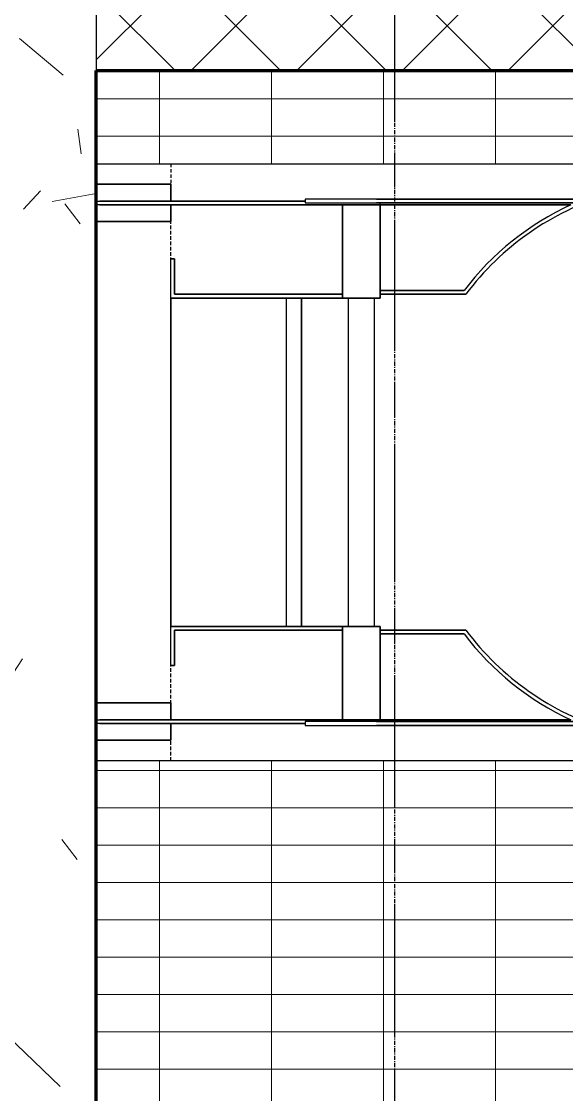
# Model space of a CAD drawing. Header units: millimetres. Extents: x -4391136 to -1798569, y -886572 to -291056.
# Drawn here: x -2735343 to -2734613, y -508521 to -507083 of the extents above; entities that cross this region are included whole.
import ezdxf
from ezdxf.enums import TextEntityAlignment as Align

# ---------------------------------------------------------------- set-up
doc = ezdxf.new("R2010")
doc.units = ezdxf.units.MM
for name, pattern in [('CENTER', [50.800000000000004, 31.75, -6.35, 6.35, -6.35]), ('TA_GL_000.70000', [1.925, 0.7, -0.175, 0.175, -0.175, 0.7]), ('Xref-C-1-PP17-AR-2214-01-B$0$DPA_Grid _ Level 100', [10, 5.5, -1.6, 1.3, -1.6]), ('Xref-C-1-PP17-AR-2214-01-B$0$Hidden', [7.143800000000001, 4.7625, -2.3813])]:
    doc.linetypes.add(name, pattern=pattern)
doc.layers.add('000 - 0_HIDE_OBJ_FRAMING_DEF_DIMS', color=7, linetype='Continuous', plot=False)
for name, color, linetype in [('000 - 0_SYM_DWG_GRID-BUBBLE_MAIN_COLOR_1', 7, 'Continuous'), ('000 - 0_SYM_DWG_GRIDLINE_MAIN_COLOR_251', 7, 'Continuous'), ('000 - GRID', 7, 'CENTER'), ('_PP-Dim', 7, 'Continuous'), ('Xref-C-1-PP17-AR-2214-01-B$0$A-DETL-MBND', 7, 'Xref-C-1-PP17-AR-2214-01-B$0$Hidden'), ('Xref-C-1-PP17-AR-2214-01-B$0$A-FLOR-E', 7, 'Continuous'), ('Xref-C-1-PP17-AR-2214-01-B$0$A-FLOR-PATT', 7, 'Continuous'), ('Xref-C-1-PP17-AR-2214-01-B$0$A-GENM', 7, 'Continuous'), ('Xref-C-1-PP17-AR-2214-01-B$0$A-Wall', 7, 'Continuous'), ('Xref-C-1-PP17-AR-2214-01-B$0$A-WALL-PATT', 7, 'Continuous'), ('Xref-C-1-PP17-AR-2214-01-B$0$S-BEAM', 7, 'Continuous'), ('Xref-C-1-PP17-AR-2214-01-B$0$WALL-E', 7, 'Continuous')]:
    doc.layers.add(name, color=color, linetype=linetype)
doc.styles.add('Arial', font='arial.ttf', dxfattribs={"height": 1500})
doc.styles.add('TA', font='', dxfattribs={"height": 4.5})
doc.styles.get('TA').set_extended_font_data('Cordia New')

# ---------------------------------------------------------------- blocks, each defined once
blk = doc.blocks.new('*U1278')
at = {"layer": '000 - 0_SYM_DWG_GRIDLINE_MAIN_COLOR_251', "color": 7, "linetype": 'ByBlock', "ltscale": 5}
blk.add_line((29.9999999999998, 0), (-560.4999999999969, 6.311186212045594e-14), dxfattribs=at)
at = {"color": 7, "style": 'TA', "flags": 1}
blk.add_attdef('LOCATION', (5.999999999999999, -6.000000000000001), '', height=4.5, rotation=270, dxfattribs=at)
at = {"layer": '000 - 0_SYM_DWG_GRID-BUBBLE_MAIN_COLOR_1', "color": 7, "style": 'Arial'}
blk.add_attdef('GRID-HEAD', text='', height=4.000000000000001, rotation=179.999999999987, dxfattribs=at).set_placement((73.74999998541176, 0), align=Align.MIDDLE_CENTER)
blk = doc.blocks.new('W-1-PP17-ENT2_REV00_20260526-152343_LOPF_MAIN_DIMS')
at = {"layer": '000 - GRID', "color": 7, "linetype": 'TA_GL_000.70000', "xscale": 50.00000000000036, "yscale": 50.00000000000036, "zscale": 50.00000000000036, "rotation": 180}
blk.add_blockref('*U1278', (-26525, -5300.000000001804), dxfattribs=at)
blk = doc.blocks.new('Xref-C-1-PP17-AR-2214-01-B$0$DPA_GM-Cage Ladder_No RC stand - H8700-19601082-ENTRANCE 2 - LOWER ROOF FLOOR PLAN01-flat-1')
at = {"layer": 'Xref-C-1-PP17-AR-2214-01-B$0$A-GENM', "color": 7}
for p, q in [((120, 247.5), (25.00000000046566, 247.5)), ((25.00000000046566, 247.5), (125, 247.5)), ((125, 247.5), (120, 247.5)), ((125, 225), (125, 247.5)), ((125, 247.5), (125, 225)), ((24.71869435440749, 225), (80, 225)), ((80, 220), (24.71869435440749, 220)), ((80, 225), (30, 225)), ((30, 220), (80, 220)), ((80, 225), (305, 225)), ((305, 225), (80, 225)), ((80, 220), (305, 220)), ((305, 220), (80, 220)), ((125, 197.5), (125, 220)), ((125, 220), (125, 197.5)), ((678.0713207274675, 227.5), (305, 227.5)), ((305, 227.5), (305, 222.5)), ((400.3939201417379, 227.5), (305, 227.5)), ((305, 222.5), (679.0434464099817, 222.5)), ((305, 222.5), (333.416984627489, 222.5)), ((305, 220), (355, 220)), ((405, 220), (305, 220)), ((341.907054296229, 222.5), (359.7362111830153, 222.5)), ((355, 220), (355, 100)), ((355, 100), (355, 220)), ((355, 220), (355, 100)), ((355, 100), (355, 220)), ((355, 220), (355, 100)), ((355, 100), (355, 220)), ((355, 220), (355, 100)), ((355, 100), (355, 220)), ((355, 220), (660.7046767794527, 220)), ((355, 220), (405, 220)), ((355, 220), (355, 100)), ((355, 95), (355, 220)), ((367.918632987421, 222.5), (382.0068731918, 222.5)), ((387.6209181449376, 222.5), (399.1751731927507, 222.5)), ((400.3939201417379, 227.5), (678.0713207274675, 227.5)), ((679.0434464099817, 222.5), (400.3939201417379, 222.5)), ((405, 100), (405, 222.5)), ((404.9999999967404, 219.9999999994179), (404.9999999967404, 222.4999999994179)), ((405, 100), (405, 222.5)), ((405, 100), (405, 220)), ((405, 220), (405, 100)), ((405, 220), (660.7046767794527, 220)), ((660.7046767794527, 220), (405, 220)), ((405, 100), (405, 220)), ((405, 220), (405, 100)), ((405, 220), (660.7046767794527, 220)), ((660.7046767794527, 220), (405, 220)), ((405, 100), (405, 220)), ((405, 220), (405, 100)), ((405, 220), (660.7046767794527, 220)), ((660.7046767794527, 220), (405, 220)), ((405, 220), (405, 100)), ((660.7046767794527, 220), (405, 220)), ((405, 220), (405, 95)), ((125, 197.5), (25.00000000046566, 197.5)), ((25.00000000046566, 197.5), (120, 197.5)), ((120, 197.5), (125, 197.5)), ((130, 147.5), (125, 147.5)), ((125, 147.5), (130, 147.5)), ((125, 95), (125, 147.5)), ((125, 95), (125, 147.5)), ((130, 147.5), (125, 147.5)), ((125, 147.5), (130, 147.5)), ((125, 95), (125, 147.5)), ((125, 95), (125, 147.5)), ((130, 147.5), (130, 100)), ((130, 100), (130, 147.5)), ((130, 147.5), (130, 100)), ((130, 100), (130, 147.5)), ((517.5103307547979, 105), (405, 105)), ((405, 105), (517.5103307547979, 105)), ((517.5103307547979, 105), (405, 105)), ((405, 105), (517.5103307547979, 105)), ((517.5103307547979, 105), (405, 105)), ((405, 105), (517.5103307547979, 105)), ((517.5103307547979, 105), (405, 105)), ((405, 105), (517.5103307547979, 105)), ((405, 104.4464200589573), (405, 100)), ((405, 100), (405, 104.4464200589573)), ((405, 104.4464200589573), (405, 100)), ((405, 100), (405, 104.4464200589573)), ((405, 104.4464200589573), (405, 100)), ((405, 100), (405, 104.4464200589573)), ((405, 104.4464200589573), (405, 100)), ((405, 100), (405, 104.4464200589573)), ((125, -345), (125, 95)), ((280, 95), (125, 95)), ((125, 95), (355, 95)), ((355, 95), (125, 95)), ((125, 95), (355, 95)), ((355, 95), (125, 95)), ((125, -345), (125, 95)), ((125, 95), (300, 95)), ((300, 95), (125, 95)), ((125, 95), (125, -345)), ((130, 100), (355, 100)), ((355, 100), (130, 100)), ((130, 100), (355, 100)), ((355, 100), (130, 100)), ((280, -345), (280, 95)), ((300, 95), (300, -345)), ((300, -345), (300, 95)), ((355, 100), (355, 95)), ((355, 100), (355, 95)), ((355, 95), (355, 100)), ((355, 100), (355, 95)), ((355, 95), (355, 100)), ((355, 95), (355, 100)), ((355, 100), (355, 95)), ((355, 95), (405, 95)), ((405, 95), (355, 95)), ((405, 95), (355, 95)), ((355, 95), (405, 95)), ((362.4999999967404, 94.99999999941792), (362.4999999967404, -345.0000000005821)), ((362.4999999967404, 94.99999999941792), (362.4999999967404, -345.0000000005821)), ((362.4999999967404, 94.99999999941792), (362.4999999967404, -345.0000000005821)), ((362.4999999967404, 94.99999999941792), (362.4999999967404, -345.0000000005821)), ((362.4999999967404, 94.99999999941792), (362.4999999967404, -345.0000000005821)), ((362.4999999967404, 94.99999999941792), (362.4999999967404, -345.0000000005821)), ((362.4999999967404, 94.99999999941792), (362.4999999967404, -345.0000000005821)), ((362.4999999967404, 94.99999999941792), (362.4999999967404, -345.0000000005821)), ((362.4999999967404, 94.99999999941792), (362.4999999967404, -345.0000000005821)), ((362.4999999967404, 94.99999999941792), (362.4999999967404, -345.0000000005821)), ((362.4999999967404, 94.99999999941792), (362.4999999967404, -345.0000000005821)), ((362.4999999967404, 94.99999999941792), (362.4999999967404, -345.0000000005821)), ((362.4999999967404, 94.99999999941792), (362.4999999967404, -345.0000000005821)), ((362.4999999967404, 94.99999999941792), (362.4999999967404, -345.0000000005821)), ((362.4999999967404, 94.99999999941792), (362.4999999967404, -345.0000000005821)), ((362.4999999967404, 94.99999999941792), (362.4999999967404, -345.0000000005821)), ((362.4999999967404, 94.99999999941792), (362.4999999967404, -345.0000000005821)), ((362.4999999967404, 94.99999999941792), (362.4999999967404, -345.0000000005821)), ((362.4999999967404, 94.99999999941792), (362.4999999967404, -345.0000000005821)), ((362.4999999967404, 94.99999999941792), (362.4999999967404, -345.0000000005821)), ((362.4999999967404, 94.99999999941792), (362.4999999967404, -345.0000000005821)), ((362.4999999967404, 94.99999999941792), (362.4999999967404, -345.0000000005821)), ((362.4999999967404, 94.99999999941792), (362.4999999967404, -345.0000000005821)), ((362.4999999967404, 94.99999999941792), (362.4999999967404, -345.0000000005821)), ((362.4999999967404, 94.99999999941792), (362.4999999967404, -345.0000000005821)), ((362.4999999967404, 94.99999999941792), (362.4999999967404, -345.0000000005821)), ((362.4999999967404, 94.99999999941792), (362.4999999967404, -345.0000000005821)), ((362.4999999967404, 94.99999999941792), (362.4999999967404, -345.0000000005821)), ((362.4999999967404, 94.99999999941792), (362.4999999967404, -345.0000000005821)), ((363.0962980398908, 95), (396.6348173194565, 95)), ((396.6348173194565, 95), (363.0962980398908, 95)), ((363.0962980398908, 95), (396.6348173194565, 95)), ((396.6348173194565, 95), (363.0962980398908, 95)), ((363.0962980398908, 95), (396.6348173194565, 95)), ((396.6348173194565, 95), (363.0962980398908, 95)), ((363.0962980398908, 95), (396.6348173194565, 95)), ((396.6348173194565, 95), (363.0962980398908, 95)), ((363.0962980398908, 95), (396.6348173194565, 95)), ((396.6348173194565, 95), (363.0962980398908, 95)), ((363.0962980398908, 95), (396.6348173194565, 95)), ((396.6348173194565, 95), (363.0962980398908, 95)), ((363.0962980398908, 95), (396.6348173194565, 95)), ((396.6348173194565, 95), (363.0962980398908, 95)), ((363.0962980398908, 95), (396.6348173194565, 95)), ((396.6348173194565, 95), (363.0962980398908, 95)), ((363.0962980398908, 95), (396.6348173194565, 95)), ((396.6348173194565, 95), (363.0962980398908, 95)), ((363.0962980398908, 95), (396.6348173194565, 95)), ((396.6348173194565, 95), (363.0962980398908, 95)), ((363.0962980398908, 95), (396.6348173194565, 95)), ((396.6348173194565, 95), (363.0962980398908, 95)), ((363.0962980398908, 95), (396.6348173194565, 95)), ((396.6348173194565, 95), (363.0962980398908, 95)), ((363.0962980398908, 95), (396.6348173194565, 95)), ((396.6348173194565, 95), (363.0962980398908, 95)), ((363.0962980398908, 95), (396.6348173194565, 95)), ((396.6348173194565, 95), (363.0962980398908, 95)), ((363.0962980398908, 95), (396.6348173194565, 95)), ((396.6348173194565, 95), (363.0962980398908, 95)), ((363.0962980398908, 95), (396.6348173194565, 95)), ((396.6348173194565, 95), (363.0962980398908, 95)), ((363.0962980398908, 95), (396.6348173194565, 95)), ((396.6348173194565, 95), (363.0962980398908, 95)), ((363.0962980398908, 95), (396.6348173194565, 95)), ((396.6348173194565, 95), (363.0962980398908, 95)), ((363.0962980398908, 95), (396.6348173194565, 95)), ((396.6348173194565, 95), (363.0962980398908, 95)), ((363.0962980398908, 95), (396.6348173194565, 95)), ((396.6348173194565, 95), (363.0962980398908, 95)), ((363.0962980398908, 95), (396.6348173194565, 95)), ((396.6348173194565, 95), (363.0962980398908, 95)), ((363.0962980398908, 95), (396.6348173194565, 95)), ((396.6348173194565, 95), (363.0962980398908, 95)), ((363.0962980398908, 95), (396.6348173194565, 95)), ((396.6348173194565, 95), (363.0962980398908, 95)), ((363.0962980398908, 95), (396.6348173194565, 95)), ((396.6348173194565, 95), (363.0962980398908, 95)), ((363.0962980398908, 95), (396.6348173194565, 95)), ((396.6348173194565, 95), (363.0962980398908, 95)), ((363.0962980398908, 95), (396.6348173194565, 95)), ((396.6348173194565, 95), (363.0962980398908, 95)), ((363.0962980398908, 95), (396.6348173194565, 95)), ((396.6348173194565, 95), (363.0962980398908, 95)), ((363.0962980398908, 95), (396.6348173194565, 95)), ((396.6348173194565, 95), (363.0962980398908, 95)), ((363.0962980398908, 95), (396.6348173194565, 95)), ((396.6348173194565, 95), (363.0962980398908, 95)), ((397.4999999967404, -345.0000000005821), (397.4999999967404, 94.99999999941792)), ((397.4999999967404, -345.0000000005821), (397.4999999967404, 94.99999999941792)), ((397.4999999967404, -345.0000000005821), (397.4999999967404, 94.99999999941792)), ((397.4999999967404, -345.0000000005821), (397.4999999967404, 94.99999999941792)), ((397.4999999967404, -345.0000000005821), (397.4999999967404, 94.99999999941792)), ((397.4999999967404, -345.0000000005821), (397.4999999967404, 94.99999999941792)), ((397.4999999967404, -345.0000000005821), (397.4999999967404, 94.99999999941792)), ((397.4999999967404, -345.0000000005821), (397.4999999967404, 94.99999999941792)), ((397.4999999967404, -345.0000000005821), (397.4999999967404, 94.99999999941792)), ((397.4999999967404, -345.0000000005821), (397.4999999967404, 94.99999999941792)), ((397.4999999967404, -345.0000000005821), (397.4999999967404, 94.99999999941792)), ((397.4999999967404, -345.0000000005821), (397.4999999967404, 94.99999999941792)), ((397.4999999967404, -345.0000000005821), (397.4999999967404, 94.99999999941792)), ((397.4999999967404, -345.0000000005821), (397.4999999967404, 94.99999999941792)), ((397.4999999967404, -345.0000000005821), (397.4999999967404, 94.99999999941792)), ((397.4999999967404, -345.0000000005821), (397.4999999967404, 94.99999999941792)), ((397.4999999967404, -345.0000000005821), (397.4999999967404, 94.99999999941792)), ((397.4999999967404, -345.0000000005821), (397.4999999967404, 94.99999999941792)), ((397.4999999967404, -345.0000000005821), (397.4999999967404, 94.99999999941792)), ((397.4999999967404, -345.0000000005821), (397.4999999967404, 94.99999999941792)), ((397.4999999967404, -345.0000000005821), (397.4999999967404, 94.99999999941792)), ((397.4999999967404, -345.0000000005821), (397.4999999967404, 94.99999999941792)), ((397.4999999967404, -345.0000000005821), (397.4999999967404, 94.99999999941792)), ((397.4999999967404, -345.0000000005821), (397.4999999967404, 94.99999999941792)), ((397.4999999967404, -345.0000000005821), (397.4999999967404, 94.99999999941792)), ((397.4999999967404, -345.0000000005821), (397.4999999967404, 94.99999999941792)), ((397.4999999967404, -345.0000000005821), (397.4999999967404, 94.99999999941792)), ((397.4999999967404, -345.0000000005821), (397.4999999967404, 94.99999999941792)), ((397.4999999967404, -345.0000000005821), (397.4999999967404, 94.99999999941792)), ((405, 100), (520, 100)), ((520, 100), (405, 100)), ((405, 100), (520, 100)), ((520, 100), (405, 100)), ((405, 100), (520, 100)), ((520, 100), (405, 100)), ((405, 100), (520, 100)), ((520, 100), (405, 100)), ((405, 95), (405, 100)), ((405, 100), (405, 95)), ((405, 95), (405, 100)), ((280, -345), (125, -345)), ((355, -345), (125, -345)), ((125, -397.5), (125, -345)), ((125, -345), (355, -345)), ((125, -397.5), (125, -345)), ((355, -345), (125, -345)), ((125, -397.5), (125, -345)), ((125, -345), (355, -345)), ((125, -397.5), (125, -345)), ((300, -345), (125, -345)), ((125, -345), (300, -345)), ((405, -345), (355, -345)), ((355, -470), (355, -345)), ((355, -345), (355, -350)), ((355, -345), (405, -345)), ((355, -350), (355, -345)), ((355, -345), (355, -350)), ((355, -350), (355, -345)), ((355, -345), (355, -350)), ((355, -350), (355, -345)), ((355, -345), (405, -345)), ((405, -345), (355, -345)), ((355, -345), (355, -350)), ((363.0962980398908, -345), (367.1334999296814, -345)), ((367.1334999296814, -345), (363.0962980398908, -345)), ((363.0962980398908, -345), (367.1334999296814, -345)), ((367.1334999296814, -345), (363.0962980398908, -345)), ((363.0962980398908, -345), (367.1334999296814, -345)), ((367.1334999296814, -345), (363.0962980398908, -345)), ((363.0962980398908, -345), (367.1334999296814, -345)), ((367.1334999296814, -345), (363.0962980398908, -345)), ((363.0962980398908, -345), (367.1334999296814, -345)), ((367.1334999296814, -345), (363.0962980398908, -345)), ((363.0962980398908, -345), (367.1334999296814, -345)), ((367.1334999296814, -345), (363.0962980398908, -345)), ((363.0962980398908, -345), (367.1334999296814, -345)), ((367.1334999296814, -345), (363.0962980398908, -345)), ((363.0962980398908, -345), (367.1334999296814, -345)), ((367.1334999296814, -345), (363.0962980398908, -345)), ((363.0962980398908, -345), (367.1334999296814, -345)), ((367.1334999296814, -345), (363.0962980398908, -345)), ((363.0962980398908, -345), (367.1334999296814, -345)), ((367.1334999296814, -345), (363.0962980398908, -345)), ((363.0962980398908, -345), (367.1334999296814, -345)), ((367.1334999296814, -345), (363.0962980398908, -345)), ((363.0962980398908, -345), (367.1334999296814, -345)), ((367.1334999296814, -345), (363.0962980398908, -345)), ((363.0962980398908, -345), (367.1334999296814, -345)), ((367.1334999296814, -345), (363.0962980398908, -345)), ((363.0962980398908, -345), (367.1334999296814, -345)), ((367.1334999296814, -345), (363.0962980398908, -345)), ((363.0962980398908, -345), (367.1334999296814, -345)), ((367.1334999296814, -345), (363.0962980398908, -345)), ((363.0962980398908, -345), (367.1334999296814, -345)), ((367.1334999296814, -345), (363.0962980398908, -345)), ((363.0962980398908, -345), (367.1334999296814, -345)), ((367.1334999296814, -345), (363.0962980398908, -345)), ((363.0962980398908, -345), (367.1334999296814, -345)), ((367.1334999296814, -345), (363.0962980398908, -345)), ((363.0962980398908, -345), (367.1334999296814, -345)), ((367.1334999296814, -345), (363.0962980398908, -345)), ((363.0962980398908, -345), (367.1334999296814, -345)), ((367.1334999296814, -345), (363.0962980398908, -345)), ((363.0962980398908, -345), (367.1334999296814, -345)), ((367.1334999296814, -345), (363.0962980398908, -345)), ((363.0962980398908, -345), (367.1334999296814, -345)), ((367.1334999296814, -345), (363.0962980398908, -345)), ((363.0962980398908, -345), (367.1334999296814, -345)), ((367.1334999296814, -345), (363.0962980398908, -345)), ((363.0962980398908, -345), (367.1334999296814, -345)), ((367.1334999296814, -345), (363.0962980398908, -345)), ((363.0962980398908, -345), (367.1334999296814, -345)), ((367.1334999296814, -345), (363.0962980398908, -345)), ((363.0962980398908, -345), (367.1334999296814, -345)), ((367.1334999296814, -345), (363.0962980398908, -345)), ((363.0962980398908, -345), (367.1334999296814, -345)), ((367.1334999296814, -345), (363.0962980398908, -345)), ((363.0962980398908, -345), (367.1334999296814, -345)), ((367.1334999296814, -345), (363.0962980398908, -345)), ((363.0962980398908, -345), (367.1334999296814, -345)), ((367.1334999296814, -345), (363.0962980398908, -345)), ((367.6256313291378, -345), (396.6348173194565, -345)), ((396.6348173194565, -345), (367.6256313291378, -345)), ((367.6256313291378, -345), (396.6348173194565, -345)), ((396.6348173194565, -345), (367.6256313291378, -345)), ((367.6256313291378, -345), (396.6348173194565, -345)), ((396.6348173194565, -345), (367.6256313291378, -345)), ((367.6256313291378, -345), (396.6348173194565, -345)), ((396.6348173194565, -345), (367.6256313291378, -345)), ((367.6256313291378, -345), (396.6348173194565, -345)), ((396.6348173194565, -345), (367.6256313291378, -345)), ((367.6256313291378, -345), (396.6348173194565, -345)), ((396.6348173194565, -345), (367.6256313291378, -345)), ((367.6256313291378, -345), (396.6348173194565, -345)), ((396.6348173194565, -345), (367.6256313291378, -345)), ((367.6256313291378, -345), (396.6348173194565, -345)), ((396.6348173194565, -345), (367.6256313291378, -345)), ((367.6256313291378, -345), (396.6348173194565, -345)), ((396.6348173194565, -345), (367.6256313291378, -345)), ((367.6256313291378, -345), (396.6348173194565, -345)), ((396.6348173194565, -345), (367.6256313291378, -345)), ((367.6256313291378, -345), (396.6348173194565, -345)), ((396.6348173194565, -345), (367.6256313291378, -345)), ((367.6256313291378, -345), (396.6348173194565, -345)), ((396.6348173194565, -345), (367.6256313291378, -345)), ((367.6256313291378, -345), (396.6348173194565, -345)), ((396.6348173194565, -345), (367.6256313291378, -345)), ((367.6256313291378, -345), (396.6348173194565, -345)), ((396.6348173194565, -345), (367.6256313291378, -345)), ((367.6256313291378, -345), (396.6348173194565, -345)), ((396.6348173194565, -345), (367.6256313291378, -345)), ((367.6256313291378, -345), (396.6348173194565, -345)), ((396.6348173194565, -345), (367.6256313291378, -345)), ((367.6256313291378, -345), (396.6348173194565, -345)), ((396.6348173194565, -345), (367.6256313291378, -345)), ((367.6256313291378, -345), (396.6348173194565, -345)), ((396.6348173194565, -345), (367.6256313291378, -345)), ((367.6256313291378, -345), (396.6348173194565, -345)), ((396.6348173194565, -345), (367.6256313291378, -345)), ((367.6256313291378, -345), (396.6348173194565, -345)), ((396.6348173194565, -345), (367.6256313291378, -345)), ((367.6256313291378, -345), (396.6348173194565, -345)), ((396.6348173194565, -345), (367.6256313291378, -345)), ((367.6256313291378, -345), (396.6348173194565, -345)), ((396.6348173194565, -345), (367.6256313291378, -345)), ((367.6256313291378, -345), (396.6348173194565, -345)), ((396.6348173194565, -345), (367.6256313291378, -345)), ((367.6256313291378, -345), (396.6348173194565, -345)), ((396.6348173194565, -345), (367.6256313291378, -345)), ((367.6256313291378, -345), (396.6348173194565, -345)), ((396.6348173194565, -345), (367.6256313291378, -345)), ((367.6256313291378, -345), (396.6348173194565, -345)), ((396.6348173194565, -345), (367.6256313291378, -345)), ((367.6256313291378, -345), (396.6348173194565, -345)), ((396.6348173194565, -345), (367.6256313291378, -345)), ((367.6256313291378, -345), (396.6348173194565, -345)), ((396.6348173194565, -345), (367.6256313291378, -345)), ((367.6256313291378, -345), (396.6348173194565, -345)), ((396.6348173194565, -345), (367.6256313291378, -345)), ((405, -345), (405, -470)), ((405, -350), (405, -345)), ((405, -345), (405, -350)), ((405, -350), (405, -345)), ((355, -350), (130, -350)), ((130, -350), (130, -397.5)), ((130, -350), (355, -350)), ((130, -397.5), (130, -350)), ((355, -350), (130, -350)), ((130, -350), (130, -397.5)), ((130, -350), (355, -350)), ((130, -397.5), (130, -350)), ((355, -350), (355, -470)), ((355, -470), (355, -350)), ((355, -350), (355, -470)), ((355, -470), (355, -350)), ((355, -350), (355, -470)), ((355, -470), (355, -350)), ((355, -350), (355, -470)), ((355, -470), (355, -350)), ((355, -350), (355, -470)), ((405, -470), (405, -350)), ((405, -350), (405, -470)), ((520, -350), (405, -350)), ((405, -350), (405, -354.1689009916154)), ((405, -354.1689009916154), (405, -350)), ((405, -350), (520, -350)), ((405, -470), (405, -350)), ((405, -350), (405, -470)), ((520, -350), (405, -350)), ((405, -350), (405, -354.1689009916154)), ((405, -354.1689009916154), (405, -350)), ((405, -350), (520, -350)), ((405, -470), (405, -350)), ((405, -350), (405, -470)), ((520, -350), (405, -350)), ((405, -350), (405, -354.1689009916154)), ((405, -354.1689009916154), (405, -350)), ((405, -350), (520, -350)), ((405, -472.5), (405, -350)), ((405, -350), (405, -470)), ((520, -350), (405, -350)), ((405, -350), (405, -354.1689009916154)), ((405, -354.1689009916154), (405, -350)), ((405, -350), (520, -350)), ((405, -472.5), (405, -350)), ((405, -355), (517.5103307547979, -355)), ((517.5103307547979, -355), (405, -355)), ((405, -355), (517.5103307547979, -355)), ((517.5103307547979, -355), (405, -355)), ((405, -355), (517.5103307547979, -355)), ((517.5103307547979, -355), (405, -355)), ((405, -355), (517.5103307547979, -355)), ((517.5103307547979, -355), (405, -355)), ((130, -397.5), (125, -397.5)), ((125, -397.5), (130, -397.5)), ((130, -397.5), (125, -397.5)), ((125, -397.5), (130, -397.5)), ((120, -447.5), (25.00000000046566, -447.5)), ((25.00000000046566, -447.5), (125, -447.5)), ((125, -447.5), (120, -447.5)), ((125, -470), (125, -447.5)), ((125, -447.5), (125, -470)), ((24.71869435440749, -470), (80, -470)), ((80, -470), (30, -470)), ((305, -470), (80, -470)), ((80, -470), (305, -470)), ((355, -470), (305, -470)), ((305, -470), (405, -470)), ((679.0434464099817, -472.5), (305, -472.5)), ((305, -472.5), (305, -477.5)), ((333.416984627489, -472.5), (305, -472.5)), ((359.7362111830153, -472.5), (341.907054296229, -472.5)), ((660.7046767794527, -470), (355, -470)), ((405, -470), (355, -470)), ((382.0068731918, -472.5), (367.918632987421, -472.5)), ((399.1751731927507, -472.5), (387.6209181449376, -472.5)), ((400.3939201417379, -472.5), (679.0434464099817, -472.5)), ((660.7046767794527, -470), (405, -470)), ((405, -470), (660.7046767794527, -470)), ((660.7046767794527, -470), (405, -470)), ((405, -470), (660.7046767794527, -470)), ((660.7046767794527, -470), (405, -470)), ((405, -470), (660.7046767794527, -470)), ((405, -470), (660.7046767794527, -470)), ((404.9999999967404, -472.5000000005821), (404.9999999967404, -470.0000000005821)), ((80, -475), (24.71869435440749, -475)), ((30, -475), (80, -475)), ((305, -475), (80, -475)), ((80, -475), (305, -475)), ((125, -497.5), (125, -475)), ((125, -475), (125, -497.5)), ((305, -477.5), (678.0713207274675, -477.5)), ((305, -477.5), (400.3939201417379, -477.5)), ((678.0713207274675, -477.5), (400.3939201417379, -477.5)), ((125, -497.5), (25.00000000046566, -497.5)), ((25.00000000046566, -497.5), (120, -497.5)), ((120, -497.5), (125, -497.5))]:
    blk.add_line(p, q, dxfattribs=at)
for radius, start, end in [(375.0000000000004, 106.9234952935674, 143.1301023434838), (374.9999999999999, 106.9234952935674, 143.1301023434838), (375.0000000000004, 106.9234952935674, 143.1301023434838), (374.9999999999999, 106.9234952935674, 143.1301023434838), (375.0000000000004, 106.9234952935674, 143.1301023434838), (374.9999999999999, 106.9234952935674, 143.1301023434838), (375.0000000000004, 106.9234952935674, 143.1301023434838), (374.9999999999999, 106.9234952935674, 143.1301023434838), (379.9999999999998, 114.7839780623243, 142.7522190946124), (380.0000000000005, 114.7839780623243, 142.7522190946124), (379.9999999999998, 114.7839780623243, 142.7522190946124), (380.0000000000005, 114.7839780623243, 142.7522190946124), (379.9999999999998, 114.7839780623243, 142.7522190946124), (380.0000000000005, 114.7839780623243, 142.7522190946124), (379.9999999999998, 114.7839780623243, 142.7522190946124), (380.0000000000005, 114.7839780623243, 142.7522190946124), (380.0000000000004, 217.2477809053876, 245.2160219376757), (379.9999999999998, 217.2477809053876, 245.2160219376757), (380.0000000000004, 217.2477809053876, 245.2160219376757), (379.9999999999998, 217.2477809053876, 245.2160219376757), (380.0000000000004, 217.2477809053876, 245.2160219376757), (379.9999999999999, 217.2477809053876, 245.2160219376757), (380.0000000000004, 217.2477809053876, 245.2160219376757), (379.9999999999998, 217.2477809053876, 245.2160219376757), (374.9999999999999, 216.8698976565162, 253.0765047064326), (375.0000000000003, 216.8698976565162, 253.0765047064326), (375, 216.8698976565162, 253.0765047064326), (375.0000000000003, 216.8698976565162, 253.0765047064326), (375.0000000000001, 216.8698976565162, 253.0765047064326), (375.0000000000004, 216.8698976565162, 253.0765047064326), (375, 216.8698976565162, 253.0765047064326), (375.0000000000003, 216.8698976565162, 253.0765047064326)]:
    blk.add_arc((820, -125), radius, start, end, dxfattribs=at)
blk = doc.blocks.new('W-1-PP17-ENT2_REV00_20260526-152612_EX_LOPF-1')
at = {"layer": 'Xref-C-1-PP17-AR-2214-01-B$0$A-FLOR-PATT', "lineweight": 9}
h = blk.add_hatch(dxfattribs=at)
h.set_pattern_fill('ACET-2D-FP_10', angle=-89.99999999999999, style=0, pattern_type=2)
h.set_pattern_definition([(90, (496812.8656707951, -2854291.692708746), (-50.00000000000001, -1.722546424198833e-14), []), (180, (496812.8656707951, -2854291.692708746), (2.325468329556098e-14, -150), [])])
h.paths.add_polyline_path([(-12634.15626305388, -6356.408818391676), (-12635.00000000233, -6349.999999996333), (-12633.38361004647, -6341.683771622425), (-12629.091288344, -6334.164594369999), (-12624.4233451481, -6329.8251995389), (-12622.04479502654, -6328.223598660028), (-12610.00000000233, -6325.755791620875), (-12585.11016001133, -6324.999999996333), (-10545.43541859556, -6325.851854338835), (-10534.36440867186, -6330.755388752616), (-10530.21670755837, -6335.066431673768), (-10526.78810656443, -6341.269211062288), (-10525.84373695869, -6343.591181537195), (-10525.00000000233, -6349.999999996333), (-10527.51784815639, -6360.492540978419), (-10530.90871177102, -6365.835405766557), (-10535.57665450033, -6370.174800179491), (-10537.50000000233, -6371.650635090715), (-10550.00000000186, -6374.244208415097), (-10576.42888516188, -6374.999999995867), (-12614.56458146358, -6374.148145653366), (-12625.63559139566, -6369.244611191156), (-12630.01486414578, -6364.63177820394), (-12632.14548247121, -6361.305332752934)], flags=16)
h.paths.add_polyline_path([(-12247.83542993665, -4899.999999996799), (-12700.00000000233, -4899.999999996799), (-12700.00000000233, -6399.999999996333), (-10500.00000000233, -6399.999999996333), (-10500.00000000233, -4899.999999996799), (-10625.00000000233, -4899.999999996799), (-10625.00000000233, -6097.431148545875), (-11425.00000000233, -6097.431148545875), (-11425.00000000233, -4899.999999996799)])
at = {"layer": 'Xref-C-1-PP17-AR-2214-01-B$0$A-WALL-PATT', "lineweight": 9}
h = blk.add_hatch(dxfattribs=at)
h.set_pattern_fill('ACET-2D-FP_12', angle=-40.00000000001929, style=0, pattern_type=2)
h.set_pattern_definition([(49.99999999998066, (-8394.749623530079, -4899.999786735105), (-459.033747442358, 385.1750481771305), [76.19999999489092, -838.1999999438001]), (354.9999999999807, (-8394.749623530079, -4899.999786735105), (65.28252746094925, 746.1827033320443), [60.95999999902279, -670.5599999892506]), (100.4509999999806, (-8334.02212549001, -4905.312642071454), (-693.3830033237465, -127.8976821540858), [64.760000009727, -712.360000106997]), (46.18399999998068, (-8394.75019914424, -4696.799605079985), (-648.5724861597413, 622.3064180691725), [114.2999999805889, -1257.299999786477]), (96.63599999998067, (-8304.39000949217, -4710.813687962538), (-1050.53431868169, -122.2199233649302), [97.13999998684996, -1068.539999855349]), (351.1839999999806, (-8394.75019914424, -4696.799605079985), (172.1971373298435, 1110.274966447614), [91.43999999912084, -1005.839999990329]), (20.99999999998068, (-8293.150094295852, -4747.599906405958), (-214.7433929590627, 559.4256647136064), [76.20000000503082, -838.200000055339]), (325.9999999999807, (-8293.150094295852, -4747.599906405958), (418.8539380778092, 620.9765001013877), [60.9599999951956, -670.5599999471516]), (71.45099999998068, (-8242.61204123823, -4781.688312839309), (-668.4524659854361, 224.2969172061419), [64.75999999221385, -712.3599999143522]), (37.49999999998067, (-8394.749623530079, -4899.999786735105), (-158.7692420319073, 206.91210464295), [33.52799999703571, -628.9039999443971, 33.52799999703571, -1320.29199988327]), (37.49999999998067, (-8394.749623530079, -4899.999786735105), (-158.7692420319073, 206.91210464295), [-695.9599999384686, -647.1919999427803, 33.52799999703571, -639.571999943454]), (7.499999999980671, (-8394.749623530079, -4899.999786735105), (-47.30360575212411, 359.3065579393879), [33.52799999999587, -354.5839999999563, 33.52799999999587, -870.203999999893]), (7.499999999980671, (-8394.749623530079, -4899.999786735105), (-47.30360575212411, 359.3065579393879), [-421.6399999999481, -613.6639999999245, 33.52799999999587, -223.0119999999726]), (327.4999999999807, (-8621.318079446442, -4900.000574928301), (146.1911639366298, 229.4741615331733), [33.52800000003585, -220.4720000002358, 33.52800000003585, -1810.512000001937]), (327.4999999999807, (-8621.318079446442, -4900.000574928301), (146.1911639366298, 229.4741615331733), [-287.5280000003075, -758.9520000008117, 33.52800000003585, -1018.032000001089]), (317.4999999999807, (-8722.917848880403, -4900.000479713606), (321.0978918577311, 350.4168590595947), [33.52800000457609, -296.6720000404915, 33.52800000457609, -1239.520000169177]), (317.4999999999807, (-8722.917848880403, -4900.000479713606), (321.0978918577311, 350.4168590595947), [-363.7280000496437, -492.7600000672547, 33.52800000457609, -713.2320000973459])])
h.paths.add_polyline_path([(-12950.00000000233, -4699.999999995867), (-12950.00000000233, -4899.999999996799), (-3839.500000002328, -4899.999999996799), (-3839.500000002328, -4699.999999995867)])
h = blk.add_hatch(dxfattribs=at)
h.set_pattern_fill('ACET-2D-FP_25', angle=-89.99999999999999, style=0, pattern_type=2)
h.set_pattern_definition([(315, (496648.9466707949, -2740142.744708746), (70.71067811865474, 70.71067811865478), []), (45, (496648.9466707949, -2740142.744708746), (-70.71067811865478, 70.71067811865474), [])])
h.paths.add_polyline_path([(-10500.00000000233, -9752.170847279544), (-10500.00000000233, -10065.22778903187), (-10500.00000000233, -10205.00881988934), (-10300.00000000233, -10205.00881988934), (-10300.00000000233, -4899.999999996799), (-10500.00000000233, -4899.999999996799)])
at = {"layer": '000 - 0_HIDE_OBJ_FRAMING_DEF_DIMS', "color": 7, "linetype": 'Xref-C-1-PP17-AR-2214-01-B$0$DPA_Grid _ Level 100'}
blk.add_line((-29475.61840735516, -5299.999999999593), (7016.002662105951, -5299.999999999593), dxfattribs=at)
at = {"layer": 'Xref-C-1-PP17-AR-2214-01-B$0$A-DETL-MBND', "color": 7}
for p, q in [((-11425.00000000186, -4999.999999999593), (-11375.00000000186, -4999.999999999593)), ((-11370.00000000186, -4999.999999999593), (-10680.00000000186, -4999.999999999593)), ((-10625.00000000186, -4999.999999999593), (-10675.00000000186, -4999.999999999593))]:
    blk.add_line(p, q, dxfattribs=at)
at = {"layer": 'Xref-C-1-PP17-AR-2214-01-B$0$A-FLOR-E', "color": 7}
for p, q in [((-11397.50000000186, -4899.999999999593), (-12700.00000000186, -4899.999999999593)), ((-11425.00000000186, -6097.431148548669), (-11425.00000000186, -4899.999999999593)), ((-11347.50000000186, -4899.999999999593), (-10702.50000000186, -4899.999999999593)), ((-8520.000000001863, -4899.999999999593), (-10652.50000000186, -4899.999999999593)), ((-10625.00000000186, -4899.999999999593), (-10625.00000000186, -6097.431148548669)), ((-10500.00000000186, -6399.999999999127), (-10500.00000000186, -4899.999999999593))]:
    blk.add_line(p, q, dxfattribs=at)
at = {"layer": 'Xref-C-1-PP17-AR-2214-01-B$0$A-Wall', "color": 7, "lineweight": 70}
for p, q in [((-12950.00000000186, -4899.999999999593), (-10500.00000000186, -4899.999999999593)), ((-10500.00000000186, -4899.999999999593), (-10500.00000000186, -10205.0088198926))]:
    blk.add_line(p, q, dxfattribs=at)
at = {"layer": 'Xref-C-1-PP17-AR-2214-01-B$0$A-Wall', "color": 7, "lineweight": 9}
blk.add_line((-10300.00000000186, -4899.999999999593), (-10500.00000000186, -4899.999999999593), dxfattribs=at)
at = {"layer": 'Xref-C-1-PP17-AR-2214-01-B$0$S-BEAM', "color": 7}
for p, q in [((-12850.00000000233, -4899.999999999593), (-11397.50000000186, -4899.999999999593)), ((-11347.50000000186, -4899.999999999593), (-10702.50000000186, -4899.999999999593)), ((-10652.50000000186, -4899.999999999593), (-10600.00000000186, -4899.999999999593))]:
    blk.add_line(p, q, dxfattribs=at)
at = {"layer": 'Xref-C-1-PP17-AR-2214-01-B$0$WALL-E', "color": 7}
for p, q in [((-12850.00000000186, -4899.999999999593), (-11397.50000000186, -4899.999999999593)), ((-10702.50000000186, -4899.999999999593), (-11347.50000000186, -4899.999999999593)), ((-8100.000000003725, -4899.999999999593), (-10652.50000000186, -4899.999999999593))]:
    blk.add_line(p, q, dxfattribs=at)
at = {"color": 7, "rotation": 270}
blk.add_blockref('Xref-C-1-PP17-AR-2214-01-B$0$DPA_GM-Cage Ladder_No RC stand - H8700-19601082-ENTRANCE 2 - LOWER ROOF FLOOR PLAN01-flat-1', (-10900.00000000186, -4874.999999999593), dxfattribs=at)

msp = doc.modelspace()

# ---------------------------------------------------------------- block references
at = {"layer": '_PP-Dim', "color": 7, "rotation": 90}
msp.add_blockref('W-1-PP17-ENT2_REV00_20260526-152343_LOPF_MAIN_DIMS', (-2740142.744708746, -496648.9466707953), dxfattribs=at)

# ---------------------------------------------------------------- next in the draw order: block references
msp.add_blockref('W-1-PP17-ENT2_REV00_20260526-152612_EX_LOPF-1', (-2740142.744708746, -496648.9466707953), dxfattribs=at)

doc.saveas('drawing.dxf')
